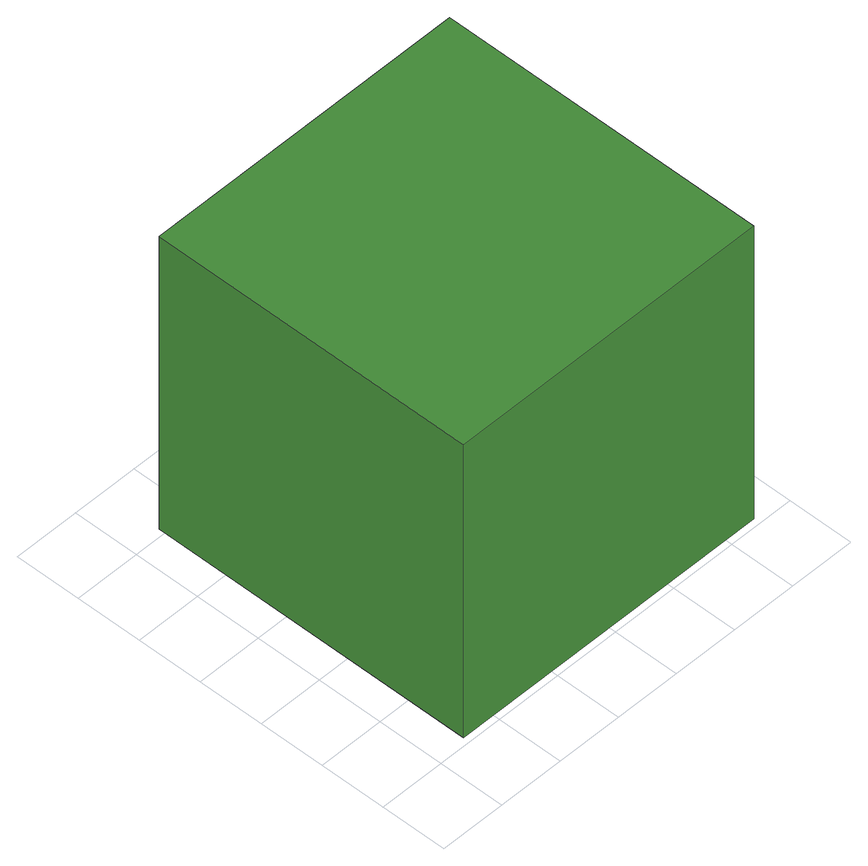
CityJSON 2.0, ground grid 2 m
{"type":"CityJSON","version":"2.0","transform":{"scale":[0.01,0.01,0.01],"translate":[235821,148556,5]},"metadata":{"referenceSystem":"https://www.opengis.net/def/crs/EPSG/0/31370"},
"CityObjects":{
"tree1":{"type":"SolitaryVegetationObject","attributes":{"size":"very big","shape":"kind of a box"},"geometry":[{"type":"MultiSurface","lod":"1","boundaries":[[[0,1,2,3]],[[4,5,6,7]],[[0,3,5,4]],[[3,2,6,5]],[[2,1,7,6]],[[0,4,7,1]]]}]}
},
"vertices":[
[98,20,0],[98,1020,0],[1098,1020,0],[1098,20,0],[98,20,1000],[1098,20,1000],[1098,1020,1000],[98,1020,1000]
]}
